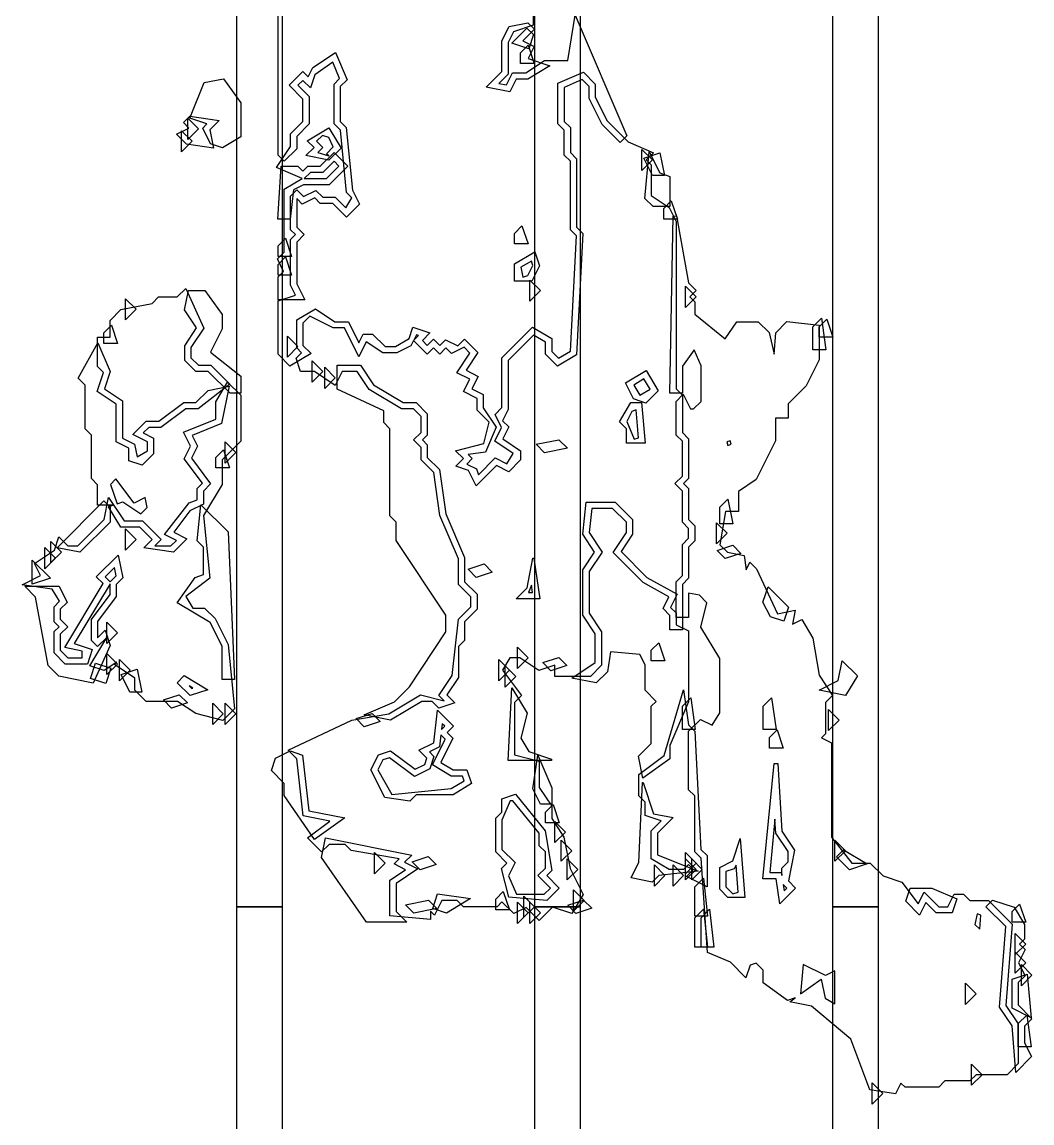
# Model space of a CAD drawing. Header units: millimetres. Extents: x 0 to 289, y 0 to 289.
# Drawn here: x 126.2 to 204.4, y 127.8 to 213.1 of the extents above; entities that cross this region are included whole.
import ezdxf

# ---------------------------------------------------------------- set-up
doc = ezdxf.new("R2010")
doc.units = ezdxf.units.MM
for name, color, linetype in [('CUT_SLOT', 1, 'Continuous'), ('ENG_D', 3, 'Continuous'), ('ENG_K', 2, 'Continuous'), ('ENG_L', 4, 'Continuous')]:
    doc.layers.add(name, color=color, linetype=linetype)

msp = doc.modelspace()

# ---------------------------------------------------------------- linework, layer by layer
at = {"layer": 'CUT_SLOT'}
for points in [[(142.786, 144.568), (146.35, 144.568), (146.35, 289.137), (142.786, 289.137), (142.786, 144.568)], [(165.88, 144.568), (169.444, 144.568), (169.444, 289.137), (165.88, 289.137), (165.88, 144.568)], [(188.974, 144.568), (192.538, 144.568), (192.538, 289.137), (188.974, 289.137), (188.974, 144.568)], [(142.786, 0), (146.35, 0), (146.35, 144.568), (142.786, 144.568), (142.786, 0)], [(165.88, 0), (169.444, 0), (169.444, 144.568), (165.88, 144.568), (165.88, 0)], [(188.974, 0), (192.538, 0), (192.538, 144.568), (188.974, 144.568), (188.974, 0)]]:
    msp.add_lwpolyline(points, close=True, dxfattribs=at)
at = {"layer": 'ENG_D'}
for points in [[(165.357, 208.66), (164.475, 208.66), (163.977, 207.665), (162.151, 208.03), (163.362, 209.242), (163.362, 211.609), (163.922, 212.729), (165.369, 213.018), (165.871, 212.515), (164.974, 211.618), (165.854, 211.178), (165.389, 210.247), (167.068, 209.687), (165.357, 208.66)], [(147.892, 200.95), (145.894, 201.806), (146.978, 203.432), (146.978, 204.423), (147.942, 205.387), (147.942, 207.115), (146.878, 208.178), (147.942, 209.242), (148.357, 208.826), (148.718, 209.548), (150.458, 210.708), (151.36, 208.605), (150.833, 208.079), (150.833, 205.387), (151.305, 204.915), (151.791, 200.054), (152.331, 198.975), (151.315, 197.959), (150.251, 199.022), (149.287, 199.022), (148.858, 199.452), (147.894, 198.97), (147.46, 199.404), (147.46, 197.195), (148.041, 196.613), (147.46, 196.031), (147.46, 192.815), (148.09, 191.553), (146.014, 191.553), (146.014, 193.339), (146.444, 193.769), (145.962, 194.733), (146.496, 195.267), (146.496, 200.123), (147.875, 200.95), (147.892, 200.95)], [(157.82, 144.228), (157.82, 143.582), (154.688, 143.866), (154.688, 146.625), (155.896, 147.43), (155.004, 147.876), (155.395, 148.267), (151.68, 148.922), (151.215, 149.387), (149.969, 149.387), (149.387, 148.806), (148.298, 149.895), (150.016, 151.184), (147.963, 151.595), (147.47, 156.023), (146.807, 156.687), (151.724, 159.016), (154.603, 159.496), (157.059, 160.97), (158.882, 160.514), (158.474, 160.922), (159.515, 162.483), (160, 166.846), (160.953, 167.799), (160.953, 168.563), (159.989, 169.527), (159.989, 171.505), (158.55, 174.862), (158.075, 178.187), (157.098, 179.165), (157.098, 180.129), (156.516, 180.71), (157.098, 181.292), (157.098, 182.538), (156.516, 183.12), (155.585, 183.12), (153.072, 184.628), (152.15, 186.011), (150.982, 186.011), (150.445, 184.937), (148.832, 186.011), (147.768, 186.011), (147.425, 187.04), (147.842, 187.457), (147.46, 187.839), (147.46, 190.003), (148.912, 190.874), (150.424, 189.866), (151.464, 189.866), (152.279, 188.237), (152.612, 188.903), (153.342, 188.903), (154.306, 187.939), (155.103, 187.939), (156.174, 188.581), (156.463, 189.448), (157.785, 189.008), (157.197, 188.421), (157.579, 188.039), (158.061, 188.521), (158.543, 188.039), (158.978, 188.473), (159.941, 187.991), (160.471, 188.521), (161.504, 187.488), (160.582, 186.105), (161.517, 185.637), (161.035, 184.673), (161.917, 184.233), (161.917, 183.193), (162.912, 181.699), (162.085, 179.768), (160.741, 179.576), (161.053, 179.265), (160.637, 178.849), (161.391, 178.472), (161.54, 178.024), (162.833, 179.317), (163.752, 178.857), (164.242, 179.674), (162.811, 180.628), (163.334, 181.674), (162.828, 182.686), (163.362, 183.22), (163.362, 187.075), (165.734, 189.447), (167.217, 188.557), (167.217, 187.557), (167.737, 187.037), (168.67, 187.598), (169.14, 196.518), (168.663, 196.995), (168.663, 202.296), (168.181, 202.778), (168.181, 204.705), (167.699, 205.187), (167.699, 208.337), (169.682, 209.187), (170.591, 208.278), (170.591, 207.271), (171.511, 205.43), (173.138, 203.804), (175.109, 202.959), (174.546, 202.396), (174.928, 202.014), (174.928, 199.633), (176.319, 198.705), (176.855, 197.634), (176.855, 184.665), (177.337, 184.183), (177.337, 181.292), (177.819, 180.81), (177.819, 177.719), (177.437, 177.337), (177.819, 176.955), (177.819, 174.546), (178.301, 174.064), (178.301, 172.9), (177.819, 172.418), (177.819, 170.009), (177.337, 169.527), (177.337, 166.013), (176.373, 166.013), (176.373, 167.118), (175.839, 167.652), (176.296, 168.564), (174.299, 169.674), (171.967, 172.006), (173, 173.555), (173, 174.346), (171.937, 175.41), (170.324, 175.41), (170.117, 173.543), (171.121, 172.036), (170.109, 170.518), (170.109, 167.29), (171.073, 165.845), (171.073, 163.262), (170.209, 162.398), (167.458, 162.398), (167.458, 163.269), (166.218, 162.855), (164.735, 163.844), (163.981, 163.844), (163.411, 162.895), (164.885, 160.93), (164.326, 160.371), (164.326, 156.322), (166.254, 155.84), (166.254, 153.797), (167.217, 152.352), (167.217, 151.388), (168.167, 149.963), (168.652, 147.539), (169.661, 145.522), (168.77, 144.038), (167.282, 144.534), (166.254, 143.505), (165.242, 144.516), (164.278, 144.034), (163.362, 144.95), (162.98, 144.568), (160.371, 144.568), (159.889, 145.05), (158.692, 145.05), (158.127, 143.921), (157.82, 144.228)], [(140.734, 204.726), (141.016, 203.314), (138.913, 203.614), (138.138, 204.389), (139.102, 204.871), (138.686, 205.287), (139.182, 205.784), (141.465, 205.457), (140.734, 204.726)], [(149.941, 202.706), (149.769, 202.878), (150.299, 203.407), (149.939, 204.126), (149.452, 204.289), (149.005, 203.841), (149.487, 203.359), (149.11, 202.983), (149.941, 202.706)], [(175.944, 201.191), (175.02, 201.191), (174.347, 202.536), (175.592, 202.951), (175.944, 201.191)], [(148.041, 200.95), (149.769, 200.95), (150.733, 201.914), (150.351, 202.296), (149.487, 201.432), (148.523, 201.432), (148.041, 200.95)], [(164.326, 195.89), (164.326, 196.713), (164.913, 197.3), (165.383, 195.89), (164.326, 195.89)], [(164.326, 192.999), (164.326, 194.34), (165.905, 195.287), (166.273, 194.185), (165.68, 192.999), (164.326, 192.999)], [(166.353, 192.276), (165.531, 191.453), (165.531, 193.099), (166.353, 192.276)], [(131.993, 184.467), (132.486, 185.946), (132.039, 186.393), (132.039, 188.662), (133.003, 188.662), (133.003, 189.966), (133.848, 190.811), (136.257, 191.293), (136.758, 191.794), (138.204, 191.794), (138.861, 192.451), (140.265, 189.362), (139.267, 187.866), (139.267, 187.075), (139.849, 186.493), (140.813, 186.493), (142.281, 185.025), (139.832, 183.12), (138.866, 183.12), (136.938, 181.674), (135.994, 181.674), (135.578, 181.258), (136.376, 180.859), (136.376, 179.647), (135.477, 178.748), (134.449, 179.091), (134.449, 180.08), (133.485, 180.561), (133.485, 183.473), (131.993, 184.467)], [(177.578, 190.971), (177.578, 192.617), (178.401, 191.794), (177.578, 190.971)], [(187.457, 189.484), (188.109, 190.137), (188.458, 187.698), (187.457, 187.698), (187.457, 189.484)], [(146.737, 187.116), (146.737, 188.761), (147.559, 187.939), (146.737, 187.116)], [(132.753, 165.422), (132.039, 164.708), (131.557, 165.19), (131.557, 166.816), (133.003, 168.743), (133.003, 169.56), (130.232, 164.941), (131.621, 164.478), (131.249, 163.362), (129.53, 163.362), (128.666, 164.226), (128.666, 165.871), (129.048, 166.254), (128.666, 166.636), (128.666, 167.799), (129.085, 168.218), (128.518, 169.164), (126.182, 169.497), (127.62, 170.216), (127.15, 171.155), (128.704, 172.191), (129.042, 173.205), (129.729, 172.518), (130.494, 172.518), (132.54, 174.565), (132.881, 176.268), (134.096, 174.446), (135.512, 174.446), (136.958, 173), (136.476, 172.518), (137.722, 172.518), (138.138, 172.934), (137.21, 173.398), (139.122, 175.856), (139.749, 176.065), (139.749, 176.955), (140.154, 177.36), (138.744, 179.239), (139.239, 180.229), (138.694, 181.319), (141.195, 182.319), (141.195, 183.669), (142.111, 185.195), (143.123, 184.183), (143.123, 180.611), (141.677, 179.165), (141.677, 177.27), (140.238, 174.872), (140.725, 169.997), (138.863, 168.601), (139.404, 167.699), (140.331, 167.699), (141.152, 166.878), (142.153, 164.876), (142.651, 159.899), (141.751, 158.999), (139.65, 159.524), (138.231, 160.471), (135.794, 160.471), (134.93, 161.335), (134.93, 162.269), (133.347, 163.325), (133.521, 163.499), (132.557, 162.855), (131.437, 163.229), (132.753, 165.422)], [(174.047, 184.173), (174.838, 184.648), (174.363, 185.44), (173.572, 184.965), (174.047, 184.173)], [(173.412, 182.923), (173.025, 182.148), (173.616, 180.768), (173.948, 180.879), (173.751, 183.036), (173.412, 182.923)], [(180.229, 174.205), (180.229, 175.509), (180.858, 176.139), (181.245, 174.205), (180.229, 174.205)], [(179.988, 172.659), (179.988, 174.305), (180.81, 173.482), (179.988, 172.659)], [(181.257, 172.553), (181.879, 171.931), (180.645, 171.52), (180.023, 172.142), (181.257, 172.553)], [(133.003, 169.727), (133.464, 170.188), (133.337, 170.825), (132.621, 170.109), (133.003, 169.727)], [(165.414, 168.904), (165.735, 168.904), (165.655, 169.465), (165.414, 168.904)], [(183.583, 168.163), (183.978, 169.35), (185.564, 167.764), (185.2, 166.672), (184.154, 167.02), (183.583, 168.163)], [(175.985, 163.603), (174.928, 163.603), (174.928, 164.426), (175.515, 165.013), (175.985, 163.603)], [(139.135, 161.667), (139.333, 161.469), (139.417, 161.498), (139.135, 161.667)], [(173.964, 153.143), (173.964, 154.809), (175.924, 156.279), (177.419, 161.362), (177.805, 158.657), (178.296, 158.166), (178.778, 149.01), (179.265, 148.523), (179.265, 146.106), (177.653, 146.912), (178.201, 147.46), (177.819, 147.842), (177.437, 147.46), (176.307, 147.46), (174.928, 148.287), (174.928, 150.451), (175.686, 151.21), (174.446, 151.623), (174.446, 152.661), (173.964, 153.143)], [(184.602, 158.302), (183.602, 158.302), (183.602, 160.089), (184.254, 160.741), (184.602, 158.302)], [(158.678, 158.296), (158.925, 158.543), (158.727, 158.741), (158.678, 158.296)], [(157.745, 156.55), (158.096, 156.199), (157.776, 155.24), (156.59, 154.647), (154.645, 156.106), (154.136, 155.937), (153.756, 155.176), (154.822, 153.257), (159.429, 153.718), (160.422, 154.313), (160.297, 154.688), (159.44, 154.688), (157.987, 155.56), (158.973, 157.532), (158.631, 157.874), (158.527, 156.941), (157.745, 156.55)], [(184.084, 157.679), (184.671, 158.266), (185.141, 156.857), (184.084, 156.857), (184.084, 157.679)], [(185.043, 150.43), (186.026, 148.956), (185.55, 146.575), (186.111, 146.014), (184.877, 144.78), (184.598, 146.737), (183.577, 146.737), (184.44, 155.654), (184.736, 155.649), (185.043, 150.43)], [(163.362, 149.005), (164.378, 147.989), (163.869, 146.97), (164.485, 145.532), (166.636, 145.532), (167.118, 146.014), (166.154, 146.978), (166.735, 147.559), (166.735, 148.806), (166.254, 149.287), (166.254, 150.265), (164.212, 152.761), (164.003, 152.761), (163.362, 151.265), (163.362, 149.005)], [(180.229, 147.609), (181.236, 148.112), (181.819, 149.86), (181.824, 149.86), (182.175, 145.291), (180.852, 145.291), (180.229, 145.914), (180.229, 147.609)], [(189.144, 149.728), (189.966, 148.905), (189.144, 148.083), (189.144, 149.728)], [(153.483, 148.764), (154.306, 147.942), (153.483, 147.119), (153.483, 148.764)], [(189.829, 148.968), (191.644, 147.879), (190.283, 147.425), (189.285, 148.423), (189.829, 148.968)], [(176.614, 146.155), (176.614, 147.8), (177.437, 146.978), (176.614, 146.155)], [(178.401, 147.46), (177.578, 146.637), (177.578, 148.282), (178.401, 147.46)], [(196.197, 144.884), (195.715, 143.921), (194.651, 144.985), (194.994, 146.014), (196.662, 146.014), (198.598, 145.184), (198.232, 144.086), (196.995, 144.086), (196.197, 144.884)], [(204.375, 132.955), (203.159, 131.739), (202.883, 135.331), (201.908, 136.794), (202.388, 143.031), (200.85, 144.568), (201.367, 145.085), (203.038, 144.528), (203.841, 143.189), (203.841, 142.059), (203.459, 141.677), (203.894, 141.243), (203.388, 140.231), (203.894, 139.22), (203.359, 138.686), (203.359, 136.958), (204.423, 135.894), (203.841, 135.313), (203.841, 134.024), (204.375, 132.955)], [(178.783, 141.436), (178.783, 143.704), (179.449, 144.37), (179.775, 141.436), (178.783, 141.436)], [(200.086, 137.822), (199.263, 136.999), (199.263, 138.644), (200.086, 137.822)], [(200.568, 131.557), (199.745, 130.735), (199.745, 132.38), (200.568, 131.557)], [(192.858, 130.111), (192.035, 129.289), (192.035, 130.934), (192.858, 130.111)]]:
    msp.add_lwpolyline(points, close=True, dxfattribs=at)
at = {"layer": 'ENG_K'}
msp.add_lwpolyline([(165.527, 230.346), (165.774, 212.824), (164.256, 212.318), (163.844, 211.495), (163.844, 209.042), (163.128, 208.326), (163.711, 208.21), (164.177, 209.142), (165.217, 209.142), (166.663, 210.106), (168.459, 210.106), (169.042, 213.607), (173.045, 204.268), (172.518, 203.742), (171.115, 205.144), (170.109, 207.158), (170.109, 208.079), (169.572, 208.616), (168.181, 208.02), (168.181, 205.387), (168.663, 204.905), (168.663, 202.977), (169.145, 202.495), (169.145, 197.195), (169.632, 196.707), (169.138, 187.316), (167.662, 186.431), (166.735, 187.357), (166.735, 188.284), (165.809, 188.84), (163.844, 186.875), (163.844, 183.063), (163.414, 182.204), (163.896, 181.722), (163.432, 180.793), (164.808, 179.876), (164.808, 179.165), (163.892, 178.249), (162.928, 178.731), (161.369, 177.171), (160.782, 178.345), (159.784, 178.678), (160.371, 179.265), (159.759, 179.877), (161.959, 180.427), (162.373, 182.082), (161.435, 183.02), (161.435, 183.935), (160.389, 184.458), (160.87, 185.422), (159.878, 185.918), (160.884, 187.426), (160.423, 187.887), (159.459, 187.405), (159.025, 187.839), (158.543, 187.357), (158.061, 187.839), (157.579, 187.357), (156.521, 188.416), (156.313, 188), (155.227, 187.457), (154.133, 187.457), (152.854, 188.31), (152.279, 187.159), (151.166, 189.385), (150.294, 189.385), (148.471, 190.296), (147.942, 189.767), (147.942, 188.039), (148.571, 187.409), (146.94, 186.431), (146.014, 187.357), (146.014, 191.486), (147.361, 191.935), (146.978, 192.701), (146.978, 196.231), (147.36, 196.613), (146.978, 196.995), (146.978, 199.604), (147.46, 200.086), (147.989, 199.557), (148.953, 200.038), (149.487, 199.504), (150.451, 199.504), (150.451, 199.504), (151.267, 198.688), (151.734, 199.467), (151.325, 199.877), (150.843, 204.696), (150.351, 205.187), (150.351, 208.278), (150.788, 208.715), (150.248, 209.977), (148.868, 208.992), (148.529, 207.973), (147.942, 208.56), (147.559, 208.178), (148.423, 207.314), (148.423, 205.187), (147.46, 204.223), (147.46, 203.26), (146.496, 202.296), (146.014, 202.778), (146.014, 213.628)], dxfattribs=at)
for points in [[(165.29, 212.615), (165.806, 212.099), (165.442, 211.006), (164.121, 211.446), (165.29, 212.615)], [(139.367, 203.841), (138.545, 203.019), (138.545, 204.664), (139.367, 203.841)], [(165.36, 193.437), (165.752, 194.222), (165.638, 194.565), (164.837, 194.084), (164.991, 193.314), (165.36, 193.437)], [(133.578, 188.18), (132.521, 188.18), (132.521, 189.002), (133.108, 189.59), (133.578, 188.18)], [(188.526, 190.071), (188.996, 188.662), (187.939, 188.662), (187.939, 189.484), (188.526, 190.071)], [(156.531, 188.436), (156.892, 188.797), (156.738, 188.849), (156.531, 188.436)], [(161.435, 168.763), (161.435, 167.599), (160.471, 166.636), (160.471, 165.19), (159.989, 164.708), (159.989, 162.325), (159.094, 160.983), (159.712, 160.366), (158.478, 159.954), (157.962, 160.471), (157.164, 160.471), (154.732, 159.012), (152.675, 159.423), (155.032, 160.433), (156.187, 161.588), (159.025, 165.845), (159.025, 167.144), (155.17, 172.927), (155.17, 174.346), (154.688, 174.828), (154.688, 181.574), (154.206, 182.056), (154.206, 182.966), (150.592, 184.653), (150.592, 186.493), (152.408, 186.493), (153.413, 184.985), (155.719, 183.602), (156.715, 183.602), (157.579, 182.738), (157.579, 181.092), (157.197, 180.71), (157.579, 180.328), (157.579, 179.365), (158.529, 178.415), (159.018, 174.993), (160.471, 171.604), (160.471, 169.727), (161.435, 168.763)], [(141.195, 178.542), (141.195, 179.365), (141.782, 179.952), (142.252, 178.542), (141.195, 178.542)], [(142.741, 179.747), (141.918, 178.924), (141.918, 180.569), (142.741, 179.747)], [(168.429, 180.081), (166.656, 179.726), (166.006, 180.376), (167.778, 180.731), (168.429, 180.081)], [(133.003, 175.509), (133.003, 174.346), (130.673, 172.016), (128.9, 172.37), (132.521, 175.991), (133.003, 175.509)], [(138.197, 168.109), (139.599, 170.072), (140.231, 170.282), (140.231, 172.418), (139.738, 172.912), (140.047, 175.693), (142.155, 173.586), (142.651, 162.157), (141.677, 162.157), (141.677, 164.751), (140.77, 166.565), (138.197, 168.109)], [(135.03, 173), (134.208, 172.177), (134.208, 173.823), (135.03, 173)], [(129.682, 168.134), (129.148, 167.599), (129.148, 166.835), (129.729, 166.254), (129.148, 165.672), (129.148, 164.426), (129.729, 163.844), (130.834, 163.844), (130.834, 164.369), (129.488, 164.639), (132.459, 169.589), (131.939, 170.109), (133.633, 171.802), (133.987, 170.03), (133.485, 169.527), (133.485, 168.583), (132.039, 166.655), (132.039, 165.39), (132.626, 165.977), (133.02, 164.794), (131.697, 161.884), (129.029, 162.417), (128.201, 163.245), (127.237, 168.546), (126.397, 169.386), (129.056, 169.386), (129.682, 168.134)], [(160.748, 170.696), (161.982, 171.107), (162.604, 170.485), (161.37, 170.074), (160.748, 170.696)], [(132.762, 166.594), (133.585, 165.772), (132.762, 164.949), (132.762, 166.594)], [(163.121, 162.058), (163.121, 163.703), (163.944, 162.88), (163.121, 162.058)], [(167.152, 162.846), (166.53, 163.468), (167.764, 163.879), (168.386, 163.257), (167.152, 162.846)], [(163.603, 163.221), (164.426, 162.398), (163.603, 161.576), (163.603, 163.221)], [(138.991, 160.366), (137.757, 159.954), (137.135, 160.576), (138.369, 160.987), (138.991, 160.366)], [(140.954, 160.33), (141.777, 159.507), (140.954, 158.684), (140.954, 160.33)], [(141.918, 158.684), (141.918, 160.33), (142.741, 159.507), (141.918, 158.684)], [(152.695, 158.509), (152.074, 159.13), (153.307, 159.542), (153.929, 158.92), (152.695, 158.509)], [(159.559, 157.627), (158.618, 155.744), (159.574, 155.17), (160.645, 155.17), (161.001, 154.099), (159.574, 153.242), (156.715, 153.242), (156.219, 152.746), (154.288, 153.022), (153.214, 155.17), (153.794, 156.331), (154.732, 156.643), (156.641, 155.211), (157.382, 155.582), (157.545, 156.069), (156.932, 156.682), (158.077, 157.254), (158.359, 159.791), (159.607, 158.543), (159.125, 158.061), (159.559, 157.627)], [(167.217, 153.774), (167.217, 152.52), (166.346, 152.52), (165.763, 153.684), (166.137, 156.296), (167.217, 153.774)], [(175.007, 146.475), (173.366, 146.803), (173.967, 148.004), (174.261, 154.192), (174.301, 154.198), (175.112, 151.765), (176.621, 151.463), (175.41, 150.251), (175.41, 148.587), (178.56, 147.326), (175.52, 146.989), (175.007, 146.475)], [(167.323, 152.484), (167.793, 151.074), (166.735, 151.074), (166.735, 151.897), (167.323, 152.484)], [(167.458, 151.174), (168.281, 150.351), (167.458, 149.528), (167.458, 151.174)], [(168.763, 148.905), (167.94, 148.083), (167.94, 149.728), (168.763, 148.905)], [(177.578, 147.119), (177.578, 148.764), (178.401, 147.942), (177.578, 147.119)], [(169.245, 147.46), (168.422, 146.637), (168.422, 148.282), (169.245, 147.46)], [(178.06, 148.282), (178.883, 147.46), (178.06, 146.637), (178.06, 148.282)], [(178.301, 143.845), (178.301, 146.114), (178.967, 146.78), (179.293, 143.845), (178.301, 143.845)], [(168.904, 144.228), (168.904, 145.873), (169.727, 145.05), (168.904, 144.228)], [(156.536, 144.066), (155.886, 144.716), (157.659, 145.071), (158.309, 144.42), (156.536, 144.066)], [(160.936, 145.193), (159.054, 144.064), (157.998, 144.416), (158.378, 145.558), (160.936, 145.193)], [(162.88, 145.15), (163.468, 145.737), (163.937, 144.327), (162.88, 144.327), (162.88, 145.15)], [(202.878, 143.364), (202.878, 144.186), (203.465, 144.773), (203.935, 143.364), (202.878, 143.364)], [(203.118, 142.5), (203.941, 141.677), (203.118, 140.854), (203.118, 142.5)], [(203.118, 141.054), (203.941, 140.231), (203.118, 139.409), (203.118, 141.054)], [(202.878, 136.709), (202.878, 138.959), (204.054, 139.351), (204.361, 135.967), (202.878, 136.709)]]:
    msp.add_lwpolyline(points, close=True, dxfattribs=at)
at = {"layer": 'ENG_L'}
for points in [[(165.395, 211.275), (165.865, 209.865), (164.808, 209.865), (164.808, 210.688), (165.395, 211.275)], [(141.782, 208.686), (143.123, 206.81), (143.123, 204.187), (141.706, 203.337), (140.783, 203.644), (140.179, 204.853), (140.508, 205.182), (139.19, 205.621), (140.297, 208.389), (141.782, 208.686)], [(139.849, 204.805), (139.027, 203.982), (139.027, 205.628), (139.849, 204.805)], [(149.952, 204.895), (150.895, 203.322), (149.948, 202.375), (148.176, 202.73), (148.806, 203.359), (148.276, 203.889), (149.952, 204.895)], [(145.997, 197.818), (146.27, 201.914), (147.559, 201.914), (147.942, 201.532), (148.324, 201.914), (149.287, 201.914), (150.351, 202.977), (151.415, 201.914), (149.969, 200.468), (147.998, 200.468), (147.203, 200.07), (146.953, 197.818), (145.997, 197.818)], [(175.027, 202.396), (174.205, 201.573), (174.205, 203.218), (175.027, 202.396)], [(176.373, 198.781), (175.069, 198.781), (174.437, 199.414), (174.764, 203.02), (175.58, 201.388), (176.373, 201.124), (176.373, 198.781)], [(175.891, 197.818), (175.891, 198.64), (176.479, 199.227), (176.949, 197.818), (175.891, 197.818)], [(179.275, 141.032), (178.789, 148.317), (178.301, 148.806), (178.301, 153.143), (177.819, 153.625), (177.819, 158.161), (178.735, 159.077), (179.655, 158.618), (180.229, 159.574), (180.229, 163.777), (178.766, 166.215), (179.239, 168.107), (178.664, 168.682), (177.819, 168.851), (177.819, 166.976), (176.855, 166.976), (176.855, 169.727), (177.337, 170.209), (177.337, 172.618), (177.819, 173.1), (177.819, 173.864), (177.337, 174.346), (177.337, 176.755), (176.755, 177.337), (177.337, 177.919), (177.337, 180.611), (176.855, 181.092), (176.855, 183.702), (177.403, 184.249), (177.968, 183.12), (178.201, 183.12), (178.783, 183.702), (178.783, 186.444), (178.248, 187.691), (177.337, 186.416), (177.337, 184.325), (176.369, 184.325), (176.638, 198.045), (176.886, 198.065), (177.802, 192.874), (178.401, 192.276), (177.919, 191.794), (178.301, 191.412), (178.301, 190.462), (180.657, 188.535), (181.545, 189.866), (183.22, 189.866), (184.062, 189.024), (184.446, 187.359), (184.573, 189.01), (185.441, 189.878), (187.939, 189.6), (187.939, 186.918), (186.932, 184.905), (185.529, 183.502), (185.529, 182.397), (184.566, 182.397), (184.566, 180.654), (183.066, 177.654), (181.674, 176.726), (181.674, 175.169), (180.674, 175.169), (180.246, 172.601), (180.829, 172.017), (182.13, 171.757), (182.286, 170.665), (182.572, 171.238), (183.079, 170.731), (184.704, 167.25), (186.077, 167.525), (185.862, 166.448), (186.585, 166.81), (187.446, 165.375), (187.927, 162.489), (188.972, 160.922), (188.421, 160.371), (188.421, 157.962), (188.105, 157.645), (188.903, 157.246), (188.903, 149.952), (190.466, 147.942), (191.894, 147.942), (192.888, 146.947), (194.351, 146.46), (195.608, 144.784), (196.065, 145.698), (197.195, 144.568), (197.91, 144.568), (198.392, 145.532), (199.122, 145.532), (199.604, 145.05), (201.05, 145.05), (202.885, 143.215), (202.401, 136.922), (203.359, 135.485), (203.359, 132.421), (202.495, 131.557), (200.086, 131.557), (199.604, 131.075), (197.677, 131.075), (197.195, 130.593), (194.586, 130.593), (194.269, 130.909), (193.859, 130.089), (191.859, 130.375), (190.386, 134.305), (187.349, 136.875), (185.66, 137.213), (186.073, 137.508), (185.489, 137.313), (183.602, 138.662), (183.602, 139.65), (183.055, 140.197), (182.588, 140.041), (182.261, 139.062), (181.055, 140.269), (179.275, 141.032)], [(146.014, 195.749), (146.601, 196.336), (147.071, 194.926), (146.014, 194.926), (146.014, 195.749)], [(146.601, 194.89), (147.071, 193.481), (146.014, 193.481), (146.014, 194.303), (146.601, 194.89)], [(141.677, 190.426), (141.677, 189.328), (140.775, 187.523), (143.123, 185.645), (143.123, 184.325), (142.3, 184.325), (140.613, 186.011), (139.65, 186.011), (138.786, 186.875), (138.786, 188.012), (139.701, 189.385), (138.771, 190.78), (139.07, 192.276), (140.355, 192.276), (141.677, 190.426)], [(134.208, 191.653), (135.03, 190.83), (134.208, 190.008), (134.208, 191.653)], [(133.205, 175.651), (132.039, 175.651), (132.039, 177.237), (131.557, 177.719), (131.557, 181.092), (131.075, 181.574), (131.075, 184.948), (130.535, 185.487), (132.067, 188.244), (133.019, 186.022), (132.567, 184.664), (133.967, 183.731), (133.967, 180.859), (134.903, 180.391), (135.1, 179.406), (135.894, 179.883), (135.894, 180.561), (134.765, 181.126), (135.794, 182.156), (136.778, 182.156), (138.705, 183.602), (139.65, 183.602), (140.594, 184.547), (142.225, 184.873), (141.647, 181.981), (139.359, 181.066), (139.778, 180.229), (139.309, 179.29), (140.79, 177.315), (140.231, 176.755), (140.231, 175.743), (139.185, 175.219), (137.947, 173.568), (138.951, 173.066), (137.907, 172.022), (135.624, 172.348), (136.276, 173), (135.313, 173.964), (133.83, 173.964), (132.883, 175.543), (133.205, 175.651)], [(148.664, 185.189), (148.664, 186.834), (149.487, 186.011), (148.664, 185.189)], [(149.628, 186.352), (150.451, 185.529), (149.628, 184.707), (149.628, 186.352)], [(173.552, 183.887), (172.926, 185.139), (174.528, 186.101), (175.472, 184.528), (174.511, 183.567), (173.552, 183.887)], [(174.469, 180.469), (173, 180.469), (173, 181.574), (172.456, 182.119), (173.346, 183.602), (174.184, 183.602), (174.469, 180.469)], [(180.863, 180.292), (181.128, 180.381), (181.04, 180.647), (180.774, 180.558), (180.863, 180.292)], [(133.541, 175.763), (134.002, 175.916), (135.382, 174.997), (135.874, 175.489), (135.72, 176.258), (134.858, 175.827), (133.459, 177.693), (133.038, 177.272), (133.541, 175.763)], [(173.482, 173.409), (172.587, 172.067), (174.592, 170.062), (176.933, 168.762), (176.426, 167.747), (176.855, 167.317), (176.855, 166.402), (177.819, 165.921), (177.819, 160.421), (176.373, 157.048), (176.373, 156.01), (174.283, 154.516), (173.943, 156.213), (174.928, 157.197), (174.928, 160.089), (175.31, 160.471), (174.446, 161.335), (174.446, 163.305), (174.049, 164.098), (171.761, 164.306), (171.541, 162.767), (170.67, 161.896), (168.768, 162.276), (170.591, 163.491), (170.591, 165.699), (169.627, 167.144), (169.627, 170.664), (170.542, 172.036), (169.619, 173.421), (169.893, 175.891), (172.136, 175.891), (173.482, 174.546), (173.482, 173.409)], [(127.943, 172.377), (128.766, 171.554), (127.943, 170.732), (127.943, 172.377)], [(128.425, 171.214), (128.425, 172.859), (129.248, 172.036), (128.425, 171.214)], [(126.979, 169.533), (126.979, 171.413), (128.389, 170.003), (126.979, 169.533)], [(164.467, 168.422), (165.309, 169.264), (165.767, 171.555), (165.843, 171.553), (166.29, 168.422), (164.467, 168.422)], [(164.567, 163.021), (164.567, 164.667), (165.39, 163.844), (164.567, 163.021)], [(132.762, 164.185), (133.585, 163.362), (132.762, 162.54), (132.762, 164.185)], [(134.548, 162.88), (133.726, 162.058), (133.726, 163.703), (134.548, 162.88)], [(131.887, 163.426), (133.067, 163.033), (132.673, 161.853), (131.493, 162.246), (131.887, 163.426)], [(133.868, 162.539), (135.113, 162.954), (135.465, 161.194), (134.541, 161.194), (133.868, 162.539)], [(190.893, 162.436), (189.986, 160.924), (187.926, 161.336), (189.412, 162.079), (189.718, 163.61), (190.893, 162.436)], [(138.204, 161.917), (138.748, 162.461), (140.564, 161.372), (139.202, 160.918), (138.204, 161.917)], [(167.21, 155.989), (167.194, 155.893), (163.831, 155.893), (164.127, 161.512), (165.307, 159.545), (164.825, 157.618), (165.451, 156.575), (167.21, 155.989)], [(177.337, 158.302), (177.337, 160.089), (177.989, 160.741), (178.338, 158.302), (177.337, 158.302)], [(189.484, 159.025), (188.662, 158.203), (188.662, 159.848), (189.484, 159.025)], [(145.817, 156.064), (146.959, 156.635), (147.923, 156.314), (148.403, 151.998), (151.185, 151.442), (148.846, 149.772), (146.496, 153.167), (146.496, 154.106), (145.497, 155.105), (145.817, 156.064)], [(167.234, 147.377), (166.835, 146.978), (167.799, 146.014), (166.826, 145.041), (163.893, 145.308), (163.336, 147.534), (163.744, 147.942), (162.88, 148.806), (162.88, 151.415), (163.362, 151.897), (163.362, 152.934), (164.407, 153.283), (166.722, 150.454), (167.234, 147.377)], [(185.047, 146.995), (185.047, 147.559), (185.529, 148.041), (185.529, 148.832), (184.57, 150.272), (184.507, 151.34), (184.108, 147.219), (185.015, 147.219), (185.047, 146.995)], [(155.17, 146.367), (155.17, 144.186), (155.993, 143.364), (152.876, 143.364), (149.372, 148.37), (149.68, 149.912), (156.382, 148.571), (155.818, 148.008), (156.854, 147.49), (155.17, 146.367)], [(157.645, 148.458), (158.266, 147.836), (157.032, 147.425), (156.411, 148.047), (157.645, 148.458)], [(175.169, 147.8), (175.991, 146.978), (175.169, 146.155), (175.169, 147.8)], [(180.71, 146.114), (181.257, 145.567), (181.66, 145.701), (181.501, 147.779), (181.363, 147.504), (180.71, 147.286), (180.71, 146.114)], [(185.147, 146.296), (185.218, 145.802), (185.43, 146.014), (185.147, 146.296)], [(165.049, 143.746), (165.049, 145.391), (165.871, 144.568), (165.049, 143.746)], [(169.08, 144.052), (168.458, 144.674), (169.692, 145.085), (170.314, 144.463), (169.08, 144.052)], [(165.39, 144.086), (164.567, 143.264), (164.567, 144.909), (165.39, 144.086)], [(165.531, 144.909), (166.353, 144.086), (165.531, 143.264), (165.531, 144.909)], [(178.301, 143.704), (178.967, 144.37), (179.293, 141.436), (178.301, 141.436), (178.301, 143.704)], [(200.383, 142.825), (200.456, 143.917), (200.169, 144.012), (200.007, 143.202), (200.383, 142.825)], [(186.493, 137.808), (188.102, 138.957), (188.395, 137.492), (189.144, 137.043), (189.144, 139.6), (188.421, 139.239), (186.701, 140.099), (186.493, 137.808)], [(203.6, 140.09), (204.423, 139.267), (203.6, 138.445), (203.6, 140.09)], [(204.36, 133.726), (203.359, 133.726), (203.359, 135.512), (204.012, 136.164), (204.36, 133.726)]]:
    msp.add_lwpolyline(points, close=True, dxfattribs=at)

doc.saveas('drawing.dxf')
